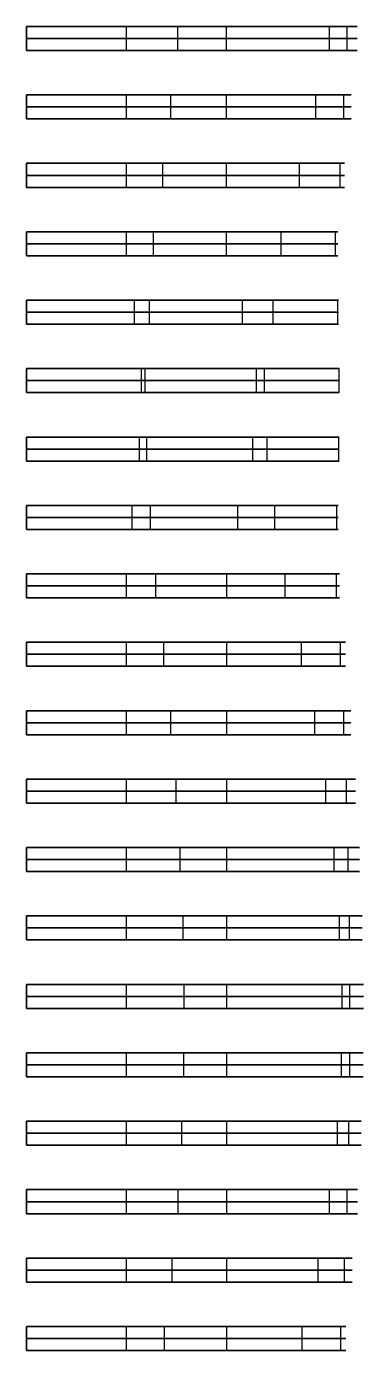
# Model space of a CAD drawing. Header units: centimetres. Extents: x 0 to 27, y 336 to 538.
# Drawn here: x 0 to 25.3, y 336.3 to 435.6 of the extents above; entities that cross this region are included whole.
import ezdxf

# ---------------------------------------------------------------- set-up
doc = ezdxf.new("R2010")
doc.units = ezdxf.units.CM
doc.layers.add('Warstwa 05', color=7, linetype='Continuous', true_color=0xd14b11)

msp = doc.modelspace()

# ---------------------------------------------------------------- linework, layer by layer
at = {"layer": 'Warstwa 05'}
for p, q in [((0, 435.563, 62.5), (20.847, 435.563, 62.5)), ((15, 435.563, 107.471), (15, 435.563, 44.971)), ((0, 433.763), (0, 433.763, 125)), ((0, 433.763, 62.5), (20.847, 433.763, 62.5)), ((15, 433.763, 107.471), (15, 433.763, 44.971)), ((0, 430.434, 62.5), (22.068, 430.434, 62.5)), ((15, 430.434, 104.946), (15, 430.434, 42.446)), ((0, 428.634), (0, 428.634, 125)), ((0, 428.634, 62.5), (22.068, 428.634, 62.5)), ((15, 428.634, 104.946), (15, 428.634, 42.446)), ((0, 425.306, 62.5), (22.785, 425.306, 62.5)), ((15, 425.306, 102.381), (15, 425.306, 39.881)), ((0, 423.506), (0, 423.506, 125)), ((0, 423.506, 62.5), (22.785, 423.506, 62.5)), ((15, 423.506, 102.381), (15, 423.506, 39.881)), ((0, 420.178, 62.5), (22.922, 420.178, 62.5)), ((15, 420.178, 99.793), (15, 420.178, 37.293)), ((0, 418.378), (0, 418.378, 125)), ((0, 418.378, 62.5), (22.922, 418.378, 62.5)), ((15, 418.378, 99.793), (15, 418.378, 37.293)), ((0, 415.05, 62.5), (23.25, 415.05, 62.5)), ((15, 415.05, 97.198), (15, 415.05, 34.698)), ((0, 413.25), (0, 413.25, 125)), ((0, 413.25, 62.5), (23.25, 413.25, 62.5)), ((15, 413.25, 97.198), (15, 413.25, 34.698)), ((0, 409.922, 62.5), (23.434, 409.922, 62.5)), ((15, 409.922, 94.612), (15, 409.922, 32.112)), ((0, 408.122), (0, 408.122, 125)), ((0, 408.122, 62.5), (23.434, 408.122, 62.5)), ((15, 408.122, 94.612), (15, 408.122, 32.112)), ((0, 404.793, 62.5), (23.398, 404.793, 62.5)), ((15, 404.793, 92.056), (15, 404.793, 29.556)), ((0, 402.993), (0, 402.993, 125)), ((0, 402.993, 62.5), (23.398, 402.993, 62.5)), ((15, 402.993, 92.056), (15, 402.993, 29.556)), ((0, 399.665, 62.5), (23.156, 399.665, 62.5)), ((15, 399.665, 89.55), (15, 399.665, 27.05)), ((0, 397.865), (0, 397.865, 125)), ((0, 397.865, 62.5), (23.156, 397.865, 62.5)), ((15, 397.865, 89.55), (15, 397.865, 27.05)), ((0, 394.537, 62.5), (22.928, 394.537, 62.5)), ((15, 394.537, 87.121), (15, 394.537, 24.621)), ((0, 392.737), (0, 392.737, 125)), ((0, 392.737, 62.5), (22.928, 392.737, 62.5)), ((15, 392.737, 87.121), (15, 392.737, 24.621)), ((0, 389.409, 62.5), (22.734, 389.409, 62.5)), ((15, 389.409, 84.803), (15, 389.409, 22.303)), ((0, 387.609), (0, 387.609, 125)), ((0, 387.609, 62.5), (22.734, 387.609, 62.5)), ((15, 387.609, 84.803), (15, 387.609, 22.303)), ((0, 384.281, 62.5), (22.105, 384.281, 62.5)), ((15, 384.281, 82.64), (15, 384.281, 20.14)), ((0, 382.481), (0, 382.481, 125)), ((0, 382.481, 62.5), (22.105, 382.481, 62.5)), ((15, 382.481, 82.64), (15, 382.481, 20.14)), ((0, 379.152, 62.5), (21.162, 379.152, 62.5)), ((15, 379.152, 80.699), (15, 379.152, 18.199)), ((0, 377.352), (0, 377.352, 125)), ((0, 377.352, 62.5), (21.162, 377.352, 62.5)), ((15, 377.352, 80.699), (15, 377.352, 18.199)), ((0, 374.024, 62.5), (20.417, 374.024, 62.5)), ((15, 374.024, 79.083), (15, 374.024, 16.583)), ((0, 372.224), (0, 372.224, 125)), ((0, 372.224, 62.5), (20.417, 372.224, 62.5)), ((15, 372.224, 79.083), (15, 372.224, 16.583)), ((0, 368.896, 62.5), (19.915, 368.896, 62.5)), ((15, 368.896, 77.926), (15, 368.896, 15.426)), ((0, 367.096), (0, 367.096, 125)), ((0, 367.096, 62.5), (19.915, 367.096, 62.5)), ((15, 367.096, 77.926), (15, 367.096, 15.426)), ((0, 363.768, 62.5), (19.683, 363.768, 62.5)), ((15, 363.768, 77.37), (15, 363.768, 14.87)), ((0, 361.968), (0, 361.968, 125)), ((0, 361.968, 62.5), (19.683, 361.968, 62.5)), ((15, 361.968, 77.37), (15, 361.968, 14.87)), ((0, 358.639, 62.5), (19.745, 358.639, 62.5)), ((15, 358.639, 77.519), (15, 358.639, 15.019)), ((0, 356.839), (0, 356.839, 125)), ((0, 356.839, 62.5), (19.745, 356.839, 62.5)), ((15, 356.839, 77.519), (15, 356.839, 15.019)), ((0, 353.511, 62.5), (20.12, 353.511, 62.5)), ((15, 353.511, 78.405), (15, 353.511, 15.905)), ((0, 351.711), (0, 351.711, 125)), ((0, 351.711, 62.5), (20.12, 351.711, 62.5)), ((15, 351.711, 78.405), (15, 351.711, 15.905)), ((0, 348.383, 62.5), (20.82, 348.383, 62.5)), ((15, 348.383, 79.97), (15, 348.383, 17.47)), ((0, 346.583), (0, 346.583, 125)), ((0, 346.583, 62.5), (20.82, 346.583, 62.5)), ((15, 346.583, 79.97), (15, 346.583, 17.47)), ((0, 343.255, 62.5), (21.855, 343.255, 62.5)), ((15, 343.255, 82.103), (15, 343.255, 19.603)), ((0, 341.455), (0, 341.455, 125)), ((0, 341.455, 62.5), (21.855, 341.455, 62.5)), ((15, 341.455, 82.103), (15, 341.455, 19.603)), ((0, 338.127, 62.5), (22.711, 338.127, 62.5)), ((15, 338.127, 84.673), (15, 338.127, 22.173)), ((0, 336.327), (0, 336.327, 125)), ((0, 336.327, 62.5), (22.711, 336.327, 62.5)), ((15, 336.327, 84.673), (15, 336.327, 22.173))]:
    msp.add_line(p, q, dxfattribs=at)
for points in [[(22.7, 435.563, 68.056), (11.35, 435.563, 34.028), (0, 435.563)], [(0, 435.563), (0, 434.663), (0, 433.763)], [(0, 435.563), (0, 435.563, 62.5), (0, 435.563, 125)], [(0, 435.563, 125), (0, 434.663, 125), (0, 433.763, 125)], [(0, 435.563, 125), (7.5, 435.563, 116.235), (15, 435.563, 107.471)], [(0, 433.763, 62.5), (0, 434.663, 62.5), (0, 435.563, 62.5)], [(22.7, 434.663, 68.056), (11.35, 434.663, 34.028), (0, 434.663)], [(0, 434.663), (0, 434.663, 62.5), (0, 434.663, 125)], [(0, 434.663, 125), (7.5, 434.663, 116.235), (15, 434.663, 107.471)], [(7.5, 433.763, 116.235), (7.5, 434.663, 116.235), (7.5, 435.563, 116.235)], [(11.35, 433.763, 34.028), (11.35, 434.663, 34.028), (11.35, 435.563, 34.028)], [(15, 433.763, 107.471), (15, 434.663, 107.471), (15, 435.563, 107.471)], [(22.7, 435.563, 68.056), (22.7, 434.663, 68.056), (22.7, 433.763, 68.056)], [(24.039, 433.763, 88.777), (24.039, 434.663, 88.777), (24.039, 435.563, 88.777)], [(22.7, 433.763, 68.056), (11.35, 433.763, 34.028), (0, 433.763)], [(0, 433.763, 125), (7.5, 433.763, 116.235), (15, 433.763, 107.471)], [(21.656, 430.434, 61.28), (10.828, 430.434, 30.64), (0, 430.434)], [(0, 430.434), (0, 429.534), (0, 428.634)], [(0, 430.434), (0, 430.434, 62.5), (0, 430.434, 125)], [(0, 430.434, 125), (0, 429.534, 125), (0, 428.634, 125)], [(0, 430.434, 125), (7.5, 430.434, 114.973), (15, 430.434, 104.946)], [(0, 428.634, 62.5), (0, 429.534, 62.5), (0, 430.434, 62.5)], [(7.5, 428.634, 114.973), (7.5, 429.534, 114.973), (7.5, 430.434, 114.973)], [(10.828, 428.634, 30.64), (10.828, 429.534, 30.64), (10.828, 430.434, 30.64)], [(15, 428.634, 104.946), (15, 429.534, 104.946), (15, 430.434, 104.946)], [(21.656, 430.434, 61.28), (21.656, 429.534, 61.28), (21.656, 428.634, 61.28)], [(23.798, 428.634, 83.947), (23.798, 429.534, 83.947), (23.798, 430.434, 83.947)], [(21.656, 429.534, 61.28), (10.828, 429.534, 30.64), (0, 429.534)], [(0, 429.534), (0, 429.534, 62.5), (0, 429.534, 125)], [(0, 429.534, 125), (7.5, 429.534, 114.973), (15, 429.534, 104.946)], [(21.656, 428.634, 61.28), (10.828, 428.634, 30.64), (0, 428.634)], [(0, 428.634, 125), (7.5, 428.634, 114.973), (15, 428.634, 104.946)], [(20.445, 425.306, 54.359), (10.223, 425.306, 27.18), (0, 425.306)], [(0, 425.306), (0, 424.406), (0, 423.506)], [(0, 425.306), (0, 425.306, 62.5), (0, 425.306, 125)], [(0, 425.306, 125), (0, 424.406, 125), (0, 423.506, 125)], [(0, 425.306, 125), (7.5, 425.306, 113.691), (15, 425.306, 102.381)], [(0, 423.506, 62.5), (0, 424.406, 62.5), (0, 425.306, 62.5)], [(7.5, 423.506, 113.691), (7.5, 424.406, 113.691), (7.5, 425.306, 113.691)], [(10.223, 423.506, 27.18), (10.223, 424.406, 27.18), (10.223, 425.306, 27.18)], [(15, 423.506, 102.381), (15, 424.406, 102.381), (15, 425.306, 102.381)], [(20.445, 425.306, 54.359), (20.445, 424.406, 54.359), (20.445, 423.506, 54.359)], [(23.505, 423.506, 79.026), (23.505, 424.406, 79.026), (23.505, 425.306, 79.026)], [(20.445, 424.406, 54.359), (10.223, 424.406, 27.18), (0, 424.406)], [(0, 424.406), (0, 424.406, 62.5), (0, 424.406, 125)], [(0, 424.406, 125), (7.5, 424.406, 113.691), (15, 424.406, 102.381)], [(20.445, 423.506, 54.359), (10.223, 423.506, 27.18), (0, 423.506)], [(0, 423.506, 125), (7.5, 423.506, 113.691), (15, 423.506, 102.381)], [(19.054, 420.178, 47.373), (9.527, 420.178, 23.686), (0, 420.178)], [(0, 420.178), (0, 419.278), (0, 418.378)], [(0, 420.178), (0, 420.178, 62.5), (0, 420.178, 125)], [(0, 420.178, 125), (0, 419.278, 125), (0, 418.378, 125)], [(0, 420.178, 125), (7.5, 420.178, 112.397), (15, 420.178, 99.793)], [(0, 418.378, 62.5), (0, 419.278, 62.5), (0, 420.178, 62.5)], [(7.5, 418.378, 112.397), (7.5, 419.278, 112.397), (7.5, 420.178, 112.397)], [(9.527, 418.378, 23.686), (9.527, 419.278, 23.686), (9.527, 420.178, 23.686)], [(15, 418.378, 99.793), (15, 419.278, 99.793), (15, 420.178, 99.793)], [(19.054, 420.178, 47.373), (19.054, 419.278, 47.373), (19.054, 418.378, 47.373)], [(23.159, 418.378, 74.057), (23.159, 419.278, 74.057), (23.159, 420.178, 74.057)], [(19.054, 419.278, 47.373), (9.527, 419.278, 23.686), (0, 419.278)], [(0, 419.278), (0, 419.278, 62.5), (0, 419.278, 125)], [(0, 419.278, 125), (7.5, 419.278, 112.397), (15, 419.278, 99.793)], [(19.054, 418.378, 47.373), (9.527, 418.378, 23.686), (0, 418.378)], [(0, 418.378, 125), (7.5, 418.378, 112.397), (15, 418.378, 99.793)], [(18.458, 415.05, 42.696), (9.229, 415.05, 21.348), (0, 415.05)], [(0, 415.05), (0, 414.15), (0, 413.25)], [(0, 415.05), (0, 415.05, 62.5), (0, 415.05, 125)], [(0, 415.05, 125), (0, 414.15, 125), (0, 413.25, 125)], [(0, 415.05, 125), (8.094, 415.05, 109.997), (16.189, 415.05, 94.995)], [(0, 413.25, 62.5), (0, 414.15, 62.5), (0, 415.05, 62.5)], [(8.094, 413.25, 109.997), (8.094, 414.15, 109.997), (8.094, 415.05, 109.997)], [(9.229, 413.25, 21.348), (9.229, 414.15, 21.348), (9.229, 415.05, 21.348)], [(16.189, 413.25, 94.995), (16.189, 414.15, 94.995), (16.189, 415.05, 94.995)], [(18.458, 415.05, 42.696), (18.458, 414.15, 42.696), (18.458, 413.25, 42.696)], [(23.327, 413.25, 69.106), (23.327, 414.15, 69.106), (23.327, 415.05, 69.106)], [(18.458, 414.15, 42.696), (9.229, 414.15, 21.348), (0, 414.15)], [(0, 414.15), (0, 414.15, 62.5), (0, 414.15, 125)], [(0, 414.15, 125), (8.094, 414.15, 109.997), (16.189, 414.15, 94.995)], [(18.458, 413.25, 42.696), (9.229, 413.25, 21.348), (0, 413.25)], [(0, 413.25, 125), (8.094, 413.25, 109.997), (16.189, 413.25, 94.995)], [(17.804, 409.922, 38.115), (8.902, 409.922, 19.058), (0, 409.922)], [(0, 409.922), (0, 409.022), (0, 408.122)], [(0, 409.922), (0, 409.922, 62.5), (0, 409.922, 125)], [(0, 409.922, 125), (0, 409.022, 125), (0, 408.122, 125)], [(0, 409.922, 125), (8.622, 409.922, 107.533), (17.244, 409.922, 90.066)], [(0, 408.122, 62.5), (0, 409.022, 62.5), (0, 409.922, 62.5)], [(8.622, 408.122, 107.533), (8.622, 409.022, 107.533), (8.622, 409.922, 107.533)], [(8.902, 408.122, 19.058), (8.902, 409.022, 19.058), (8.902, 409.922, 19.058)], [(17.244, 408.122, 90.066), (17.244, 409.022, 90.066), (17.244, 409.922, 90.066)], [(17.804, 409.922, 38.115), (17.804, 409.022, 38.115), (17.804, 408.122, 38.115)], [(23.439, 408.122, 64.154), (23.439, 409.022, 64.154), (23.439, 409.922, 64.154)], [(17.804, 409.022, 38.115), (8.902, 409.022, 19.058), (0, 409.022)], [(0, 409.022), (0, 409.022, 62.5), (0, 409.022, 125)], [(0, 409.022, 125), (8.622, 409.022, 107.533), (17.244, 409.022, 90.066)], [(17.804, 408.122, 38.115), (8.902, 408.122, 19.058), (0, 408.122)], [(0, 408.122, 125), (8.622, 408.122, 107.533), (17.244, 408.122, 90.066)], [(16.935, 404.793, 33.369), (8.468, 404.793, 16.684), (0, 404.793)], [(0, 404.793), (0, 403.893), (0, 402.993)], [(0, 404.793), (0, 404.793, 62.5), (0, 404.793, 125)], [(0, 404.793, 125), (0, 403.893, 125), (0, 402.993, 125)], [(0, 404.793, 125), (9.019, 404.793, 105.193), (18.037, 404.793, 85.386)], [(0, 402.993, 62.5), (0, 403.893, 62.5), (0, 404.793, 62.5)], [(16.935, 403.893, 33.369), (8.468, 403.893, 16.684), (0, 403.893)], [(0, 403.893), (0, 403.893, 62.5), (0, 403.893, 125)], [(0, 403.893, 125), (9.019, 403.893, 105.193), (18.037, 403.893, 85.386)], [(8.468, 402.993, 16.684), (8.468, 403.893, 16.684), (8.468, 404.793, 16.684)], [(9.019, 402.993, 105.193), (9.019, 403.893, 105.193), (9.019, 404.793, 105.193)], [(16.935, 404.793, 33.369), (16.935, 403.893, 33.369), (16.935, 402.993, 33.369)], [(18.037, 402.993, 85.386), (18.037, 403.893, 85.386), (18.037, 404.793, 85.386)], [(23.418, 402.993, 59.252), (23.418, 403.893, 59.252), (23.418, 404.793, 59.252)], [(16.935, 402.993, 33.369), (8.468, 402.993, 16.684), (0, 402.993)], [(0, 402.993, 125), (9.019, 402.993, 105.193), (18.037, 402.993, 85.386)], [(15.826, 399.665, 28.54), (7.913, 399.665, 14.27), (0, 399.665)], [(0, 399.665), (0, 398.765), (0, 397.865)], [(0, 399.665), (0, 399.665, 62.5), (0, 399.665, 125)], [(0, 399.665, 125), (0, 398.765, 125), (0, 397.865, 125)], [(0, 399.665, 125), (9.305, 399.665, 103.009), (18.61, 399.665, 81.018)], [(0, 397.865, 62.5), (0, 398.765, 62.5), (0, 399.665, 62.5)], [(7.913, 397.865, 14.27), (7.913, 398.765, 14.27), (7.913, 399.665, 14.27)], [(9.305, 397.865, 103.009), (9.305, 398.765, 103.009), (9.305, 399.665, 103.009)], [(15.826, 399.665, 28.54), (15.826, 398.765, 28.54), (15.826, 397.865, 28.54)], [(18.61, 397.865, 81.018), (18.61, 398.765, 81.018), (18.61, 399.665, 81.018)], [(23.269, 397.865, 54.458), (23.269, 398.765, 54.458), (23.269, 399.665, 54.458)], [(15.826, 398.765, 28.54), (7.913, 398.765, 14.27), (0, 398.765)], [(0, 398.765), (0, 398.765, 62.5), (0, 398.765, 125)], [(0, 398.765, 125), (9.305, 398.765, 103.009), (18.61, 398.765, 81.018)], [(15.826, 397.865, 28.54), (7.913, 397.865, 14.27), (0, 397.865)], [(0, 397.865, 125), (9.305, 397.865, 103.009), (18.61, 397.865, 81.018)], [(15, 394.537, 24.621), (7.5, 394.537, 12.311), (0, 394.537)], [(0, 394.537), (0, 393.637), (0, 392.737)], [(0, 394.537), (0, 394.537, 62.5), (0, 394.537, 125)], [(0, 394.537, 125), (0, 393.637, 125), (0, 392.737, 125)], [(0, 394.537, 125), (9.692, 394.537, 100.524), (19.385, 394.537, 76.048)], [(0, 392.737, 62.5), (0, 393.637, 62.5), (0, 394.537, 62.5)], [(7.5, 392.737, 12.311), (7.5, 393.637, 12.311), (7.5, 394.537, 12.311)], [(9.692, 392.737, 100.524), (9.692, 393.637, 100.524), (9.692, 394.537, 100.524)], [(15, 394.537, 24.621), (15, 393.637, 24.621), (15, 392.737, 24.621)], [(19.385, 392.737, 76.048), (19.385, 393.637, 76.048), (19.385, 394.537, 76.048)], [(23.242, 392.737, 49.819), (23.242, 393.637, 49.819), (23.242, 394.537, 49.819)], [(15, 393.637, 24.621), (7.5, 393.637, 12.311), (0, 393.637)], [(0, 393.637), (0, 393.637, 62.5), (0, 393.637, 125)], [(0, 393.637, 125), (9.692, 393.637, 100.524), (19.385, 393.637, 76.048)], [(15, 392.737, 24.621), (7.5, 392.737, 12.311), (0, 392.737)], [(0, 392.737, 125), (9.692, 392.737, 100.524), (19.385, 392.737, 76.048)], [(15, 389.409, 22.303), (7.5, 389.409, 11.151), (0, 389.409)], [(0, 389.409), (0, 388.509), (0, 387.609)], [(0, 389.409), (0, 389.409, 62.5), (0, 389.409, 125)], [(0, 389.409, 125), (0, 388.509, 125), (0, 387.609, 125)], [(0, 389.409, 125), (10.302, 389.409, 97.394), (20.603, 389.409, 69.787)], [(0, 387.609, 62.5), (0, 388.509, 62.5), (0, 389.409, 62.5)], [(7.5, 387.609, 11.151), (7.5, 388.509, 11.151), (7.5, 389.409, 11.151)], [(10.302, 387.609, 97.394), (10.302, 388.509, 97.394), (10.302, 389.409, 97.394)], [(15, 389.409, 22.303), (15, 388.509, 22.303), (15, 387.609, 22.303)], [(20.603, 387.609, 69.787), (20.603, 388.509, 69.787), (20.603, 389.409, 69.787)], [(23.544, 387.609, 45.368), (23.544, 388.509, 45.368), (23.544, 389.409, 45.368)], [(15, 388.509, 22.303), (7.5, 388.509, 11.151), (0, 388.509)], [(0, 388.509), (0, 388.509, 62.5), (0, 388.509, 125)], [(0, 388.509, 125), (10.302, 388.509, 97.394), (20.603, 388.509, 69.787)], [(15, 387.609, 22.303), (7.5, 387.609, 11.151), (0, 387.609)], [(0, 387.609, 125), (10.302, 387.609, 97.394), (20.603, 387.609, 69.787)], [(15, 384.281, 20.14), (7.5, 384.281, 10.07), (0, 384.281)], [(0, 384.281), (0, 383.381), (0, 382.481)], [(0, 384.281), (0, 384.281, 62.5), (0, 384.281, 125)], [(0, 384.281, 125), (0, 383.381, 125), (0, 382.481, 125)], [(0, 384.281, 125), (10.809, 384.281, 94.476), (21.618, 384.281, 63.952)], [(0, 382.481, 62.5), (0, 383.381, 62.5), (0, 384.281, 62.5)], [(7.5, 382.481, 10.07), (7.5, 383.381, 10.07), (7.5, 384.281, 10.07)], [(10.809, 382.481, 94.476), (10.809, 383.381, 94.476), (10.809, 384.281, 94.476)], [(15, 384.281, 20.14), (15, 383.381, 20.14), (15, 382.481, 20.14)], [(21.618, 382.481, 63.952), (21.618, 383.381, 63.952), (21.618, 384.281, 63.952)], [(23.789, 382.481, 41.218), (23.789, 383.381, 41.218), (23.789, 384.281, 41.218)], [(15, 383.381, 20.14), (7.5, 383.381, 10.07), (0, 383.381)], [(0, 383.381), (0, 383.381, 62.5), (0, 383.381, 125)], [(0, 383.381, 125), (10.809, 383.381, 94.476), (21.618, 383.381, 63.952)], [(15, 382.481, 20.14), (7.5, 382.481, 10.07), (0, 382.481)], [(0, 382.481, 125), (10.809, 382.481, 94.476), (21.618, 382.481, 63.952)], [(15, 379.152, 18.199), (7.5, 379.152, 9.1), (0, 379.152)], [(0, 379.152), (0, 378.252), (0, 377.352)], [(0, 379.152), (0, 379.152, 62.5), (0, 379.152, 125)], [(0, 379.152, 125), (0, 378.252, 125), (0, 377.352, 125)], [(0, 379.152, 125), (11.218, 379.152, 91.869), (22.436, 379.152, 58.737)], [(0, 377.352, 62.5), (0, 378.252, 62.5), (0, 379.152, 62.5)], [(7.5, 377.352, 9.1), (7.5, 378.252, 9.1), (7.5, 379.152, 9.1)], [(11.218, 377.352, 91.869), (11.218, 378.252, 91.869), (11.218, 379.152, 91.869)], [(15, 379.152, 18.199), (15, 378.252, 18.199), (15, 377.352, 18.199)], [(22.436, 377.352, 58.737), (22.436, 378.252, 58.737), (22.436, 379.152, 58.737)], [(23.979, 377.352, 37.503), (23.979, 378.252, 37.503), (23.979, 379.152, 37.503)], [(15, 378.252, 18.199), (7.5, 378.252, 9.1), (0, 378.252)], [(0, 378.252), (0, 378.252, 62.5), (0, 378.252, 125)], [(0, 378.252, 125), (11.218, 378.252, 91.869), (22.436, 378.252, 58.737)], [(15, 377.352, 18.199), (7.5, 377.352, 9.1), (0, 377.352)], [(0, 377.352, 125), (11.218, 377.352, 91.869), (22.436, 377.352, 58.737)], [(15, 374.024, 16.583), (7.5, 374.024, 8.291), (0, 374.024)], [(0, 374.024), (0, 373.124), (0, 372.224)], [(0, 374.024), (0, 374.024, 62.5), (0, 374.024, 125)], [(0, 374.024, 125), (0, 373.124, 125), (0, 372.224, 125)], [(0, 374.024, 125), (11.528, 374.024, 89.71), (23.057, 374.024, 54.42)], [(0, 372.224, 62.5), (0, 373.124, 62.5), (0, 374.024, 62.5)], [(7.5, 372.224, 8.291), (7.5, 373.124, 8.291), (7.5, 374.024, 8.291)], [(11.528, 372.224, 89.71), (11.528, 373.124, 89.71), (11.528, 374.024, 89.71)], [(15, 374.024, 16.583), (15, 373.124, 16.583), (15, 372.224, 16.583)], [(23.057, 372.224, 54.42), (23.057, 373.124, 54.42), (23.057, 374.024, 54.42)], [(24.117, 372.224, 34.418), (24.117, 373.124, 34.418), (24.117, 374.024, 34.418)], [(15, 373.124, 16.583), (7.5, 373.124, 8.291), (0, 373.124)], [(0, 373.124), (0, 373.124, 62.5), (0, 373.124, 125)], [(0, 373.124, 125), (11.528, 373.124, 89.71), (23.057, 373.124, 54.42)], [(15, 372.224, 16.583), (7.5, 372.224, 8.291), (0, 372.224)], [(0, 372.224, 125), (11.528, 372.224, 89.71), (23.057, 372.224, 54.42)], [(15, 368.896, 15.426), (7.5, 368.896, 7.713), (0, 368.896)], [(0, 368.896), (0, 367.996), (0, 367.096)], [(0, 368.896), (0, 368.896, 62.5), (0, 368.896, 125)], [(0, 368.896, 125), (0, 367.996, 125), (0, 367.096, 125)], [(0, 368.896, 125), (11.734, 368.896, 88.176), (23.467, 368.896, 51.353)], [(0, 367.096, 62.5), (0, 367.996, 62.5), (0, 368.896, 62.5)], [(7.5, 367.096, 7.713), (7.5, 367.996, 7.713), (7.5, 368.896, 7.713)], [(11.734, 367.096, 88.176), (11.734, 367.996, 88.176), (11.734, 368.896, 88.176)], [(15, 368.896, 15.426), (15, 367.996, 15.426), (15, 367.096, 15.426)], [(23.467, 367.096, 51.353), (23.467, 367.996, 51.353), (23.467, 368.896, 51.353)], [(24.205, 367.096, 32.218), (24.205, 367.996, 32.218), (24.205, 368.896, 32.218)], [(15, 367.996, 15.426), (7.5, 367.996, 7.713), (0, 367.996)], [(0, 367.996), (0, 367.996, 62.5), (0, 367.996, 125)], [(0, 367.996, 125), (11.734, 367.996, 88.176), (23.467, 367.996, 51.353)], [(15, 367.096, 15.426), (7.5, 367.096, 7.713), (0, 367.096)], [(0, 367.096, 125), (11.734, 367.096, 88.176), (23.467, 367.096, 51.353)], [(15, 363.768, 14.87), (7.5, 363.768, 7.435), (0, 363.768)], [(0, 363.768), (0, 362.868), (0, 361.968)], [(0, 363.768), (0, 363.768, 62.5), (0, 363.768, 125)], [(0, 363.768, 125), (0, 362.868, 125), (0, 361.968, 125)], [(0, 363.768, 125), (11.828, 363.768, 87.442), (23.656, 363.768, 49.885)], [(0, 361.968, 62.5), (0, 362.868, 62.5), (0, 363.768, 62.5)], [(7.5, 361.968, 7.435), (7.5, 362.868, 7.435), (7.5, 363.768, 7.435)], [(11.828, 361.968, 87.442), (11.828, 362.868, 87.442), (11.828, 363.768, 87.442)], [(15, 363.768, 14.87), (15, 362.868, 14.87), (15, 361.968, 14.87)], [(23.656, 361.968, 49.885), (23.656, 362.868, 49.885), (23.656, 363.768, 49.885)], [(24.243, 361.968, 31.162), (24.243, 362.868, 31.162), (24.243, 363.768, 31.162)], [(15, 362.868, 14.87), (7.5, 362.868, 7.435), (0, 362.868)], [(0, 362.868), (0, 362.868, 62.5), (0, 362.868, 125)], [(0, 362.868, 125), (11.828, 362.868, 87.442), (23.656, 362.868, 49.885)], [(15, 361.968, 14.87), (7.5, 361.968, 7.435), (0, 361.968)], [(0, 361.968, 125), (11.828, 361.968, 87.442), (23.656, 361.968, 49.885)], [(15, 358.639, 15.019), (7.5, 358.639, 7.51), (0, 358.639)], [(0, 358.639), (0, 357.739), (0, 356.839)], [(0, 358.639), (0, 358.639, 62.5), (0, 358.639, 125)], [(0, 358.639, 125), (0, 357.739, 125), (0, 356.839, 125)], [(0, 358.639, 125), (11.803, 358.639, 87.64), (23.606, 358.639, 50.279)], [(0, 356.839, 62.5), (0, 357.739, 62.5), (0, 358.639, 62.5)], [(7.5, 356.839, 7.51), (7.5, 357.739, 7.51), (7.5, 358.639, 7.51)], [(11.803, 356.839, 87.64), (11.803, 357.739, 87.64), (11.803, 358.639, 87.64)], [(15, 358.639, 15.019), (15, 357.739, 15.019), (15, 356.839, 15.019)], [(23.606, 356.839, 50.279), (23.606, 357.739, 50.279), (23.606, 358.639, 50.279)], [(24.233, 356.839, 31.446), (24.233, 357.739, 31.446), (24.233, 358.639, 31.446)], [(15, 357.739, 15.019), (7.5, 357.739, 7.51), (0, 357.739)], [(0, 357.739), (0, 357.739, 62.5), (0, 357.739, 125)], [(0, 357.739, 125), (11.803, 357.739, 87.64), (23.606, 357.739, 50.279)], [(15, 356.839, 15.019), (7.5, 356.839, 7.51), (0, 356.839)], [(0, 356.839, 125), (11.803, 356.839, 87.64), (23.606, 356.839, 50.279)], [(15, 353.511, 15.905), (7.5, 353.511, 7.952), (0, 353.511)], [(0, 353.511), (0, 352.611), (0, 351.711)], [(0, 353.511), (0, 353.511, 62.5), (0, 353.511, 125)], [(0, 353.511, 125), (0, 352.611, 125), (0, 351.711, 125)], [(0, 353.511, 125), (11.65, 353.511, 88.81), (23.301, 353.511, 52.62)], [(0, 351.711, 62.5), (0, 352.611, 62.5), (0, 353.511, 62.5)], [(7.5, 351.711, 7.952), (7.5, 352.611, 7.952), (7.5, 353.511, 7.952)], [(11.65, 351.711, 88.81), (11.65, 352.611, 88.81), (11.65, 353.511, 88.81)], [(15, 353.511, 15.905), (15, 352.611, 15.905), (15, 351.711, 15.905)], [(23.301, 351.711, 52.62), (23.301, 352.611, 52.62), (23.301, 353.511, 52.62)], [(24.17, 351.711, 33.127), (24.17, 352.611, 33.127), (24.17, 353.511, 33.127)], [(15, 352.611, 15.905), (7.5, 352.611, 7.952), (0, 352.611)], [(0, 352.611), (0, 352.611, 62.5), (0, 352.611, 125)], [(0, 352.611, 125), (11.65, 352.611, 88.81), (23.301, 352.611, 52.62)], [(15, 351.711, 15.905), (7.5, 351.711, 7.952), (0, 351.711)], [(0, 351.711, 125), (11.65, 351.711, 88.81), (23.301, 351.711, 52.62)], [(15, 348.383, 17.47), (7.5, 348.383, 8.735), (0, 348.383)], [(0, 348.383), (0, 347.483), (0, 346.583)], [(0, 348.383), (0, 348.383, 62.5), (0, 348.383, 125)], [(0, 348.383, 125), (0, 347.483, 125), (0, 346.583, 125)], [(0, 348.383, 125), (11.361, 348.383, 90.893), (22.723, 348.383, 56.787)], [(0, 346.583, 62.5), (0, 347.483, 62.5), (0, 348.383, 62.5)], [(7.5, 346.583, 8.735), (7.5, 347.483, 8.735), (7.5, 348.383, 8.735)], [(11.361, 346.583, 90.893), (11.361, 347.483, 90.893), (11.361, 348.383, 90.893)], [(15, 348.383, 17.47), (15, 347.483, 17.47), (15, 346.583, 17.47)], [(22.723, 346.583, 56.787), (22.723, 347.483, 56.787), (22.723, 348.383, 56.787)], [(24.044, 346.583, 36.111), (24.044, 347.483, 36.111), (24.044, 348.383, 36.111)], [(15, 347.483, 17.47), (7.5, 347.483, 8.735), (0, 347.483)], [(0, 347.483), (0, 347.483, 62.5), (0, 347.483, 125)], [(0, 347.483, 125), (11.361, 347.483, 90.893), (22.723, 347.483, 56.787)], [(15, 346.583, 17.47), (7.5, 346.583, 8.735), (0, 346.583)], [(0, 346.583, 125), (11.361, 346.583, 90.893), (22.723, 346.583, 56.787)], [(15, 343.255, 19.603), (7.5, 343.255, 9.802), (0, 343.255)], [(0, 343.255), (0, 342.355), (0, 341.455)], [(0, 343.255), (0, 343.255, 62.5), (0, 343.255, 125)], [(0, 343.255, 125), (0, 342.355, 125), (0, 341.455, 125)], [(0, 343.255, 125), (10.926, 343.255, 93.753), (21.853, 343.255, 62.506)], [(0, 341.455, 62.5), (0, 342.355, 62.5), (0, 343.255, 62.5)], [(7.5, 341.455, 9.802), (7.5, 342.355, 9.802), (7.5, 343.255, 9.802)], [(10.926, 341.455, 93.753), (10.926, 342.355, 93.753), (10.926, 343.255, 93.753)], [(15, 343.255, 19.603), (15, 342.355, 19.603), (15, 341.455, 19.603)], [(21.853, 341.455, 62.506), (21.853, 342.355, 62.506), (21.853, 343.255, 62.506)], [(23.844, 341.455, 40.189), (23.844, 342.355, 40.189), (23.844, 343.255, 40.189)], [(15, 342.355, 19.603), (7.5, 342.355, 9.802), (0, 342.355)], [(0, 342.355), (0, 342.355, 62.5), (0, 342.355, 125)], [(0, 342.355, 125), (10.926, 342.355, 93.753), (21.853, 342.355, 62.506)], [(15, 341.455, 19.603), (7.5, 341.455, 9.802), (0, 341.455)], [(0, 341.455, 125), (10.926, 341.455, 93.753), (21.853, 341.455, 62.506)], [(15, 338.127, 22.173), (7.5, 338.127, 11.087), (0, 338.127)], [(0, 338.127), (0, 337.227), (0, 336.327)], [(0, 338.127), (0, 338.127, 62.5), (0, 338.127, 125)], [(0, 338.127, 125), (0, 337.227, 125), (0, 336.327, 125)], [(0, 338.127, 125), (10.334, 338.127, 97.218), (20.667, 338.127, 69.437)], [(0, 336.327, 62.5), (0, 337.227, 62.5), (0, 338.127, 62.5)], [(7.5, 336.327, 11.087), (7.5, 337.227, 11.087), (7.5, 338.127, 11.087)], [(10.334, 336.327, 97.218), (10.334, 337.227, 97.218), (10.334, 338.127, 97.218)], [(15, 338.127, 22.173), (15, 337.227, 22.173), (15, 336.327, 22.173)], [(20.667, 336.327, 69.437), (20.667, 337.227, 69.437), (20.667, 338.127, 69.437)], [(23.56, 336.327, 45.118), (23.56, 337.227, 45.118), (23.56, 338.127, 45.118)], [(15, 337.227, 22.173), (7.5, 337.227, 11.087), (0, 337.227)], [(0, 337.227), (0, 337.227, 62.5), (0, 337.227, 125)], [(0, 337.227, 125), (10.334, 337.227, 97.218), (20.667, 337.227, 69.437)], [(15, 336.327, 22.173), (7.5, 336.327, 11.087), (0, 336.327)], [(0, 336.327, 125), (10.334, 336.327, 97.218), (20.667, 336.327, 69.437)]]:
    msp.add_open_spline(points, degree=2, dxfattribs=at)
for points, weights in [([(15, 435.563, 107.471), (30, 435.563, 89.942), (22.7, 435.563, 68.056)], [1, 0.870354334576, 1]), ([(15, 434.663, 107.471), (30, 434.663, 89.942), (22.7, 434.663, 68.056)], [1, 0.870354334576, 1]), ([(15, 433.763, 107.471), (30, 433.763, 89.942), (22.7, 433.763, 68.056)], [1, 0.870354334576, 1]), ([(15, 430.434, 104.946), (30, 430.434, 84.892), (21.656, 430.434, 61.28)], [1, 0.881885610818, 1]), ([(15, 429.534, 104.946), (30, 429.534, 84.892), (21.656, 429.534, 61.28)], [1, 0.881885610818, 1]), ([(15, 428.634, 104.946), (30, 428.634, 84.892), (21.656, 428.634, 61.28)], [1, 0.881885610818, 1]), ([(15, 425.306, 102.381), (30, 425.306, 79.763), (20.445, 425.306, 54.359)], [1, 0.890359333039, 1]), ([(15, 424.406, 102.381), (30, 424.406, 79.763), (20.445, 424.406, 54.359)], [1, 0.890359333039, 1]), ([(15, 423.506, 102.381), (30, 423.506, 79.763), (20.445, 423.506, 54.359)], [1, 0.890359333039, 1]), ([(15, 420.178, 99.793), (30, 420.178, 74.586), (19.054, 420.178, 47.373)], [1, 0.896228225628, 1]), ([(15, 419.278, 99.793), (30, 419.278, 74.586), (19.054, 419.278, 47.373)], [1, 0.896228225628, 1]), ([(15, 418.378, 99.793), (30, 418.378, 74.586), (19.054, 418.378, 47.373)], [1, 0.896228225628, 1]), ([(16.189, 415.05, 94.995), (30, 415.05, 69.395), (18.458, 415.05, 42.696)], [1, 0.899835825591, 1]), ([(16.189, 414.15, 94.995), (30, 414.15, 69.395), (18.458, 414.15, 42.696)], [1, 0.899835825591, 1]), ([(16.189, 413.25, 94.995), (30, 413.25, 69.395), (18.458, 413.25, 42.696)], [1, 0.899835825591, 1]), ([(17.244, 409.922, 90.066), (30, 409.922, 64.225), (17.804, 409.922, 38.115)], [1, 0.901418477265, 1]), ([(17.244, 409.022, 90.066), (30, 409.022, 64.225), (17.804, 409.022, 38.115)], [1, 0.901418477265, 1]), ([(17.244, 408.122, 90.066), (30, 408.122, 64.225), (17.804, 408.122, 38.115)], [1, 0.901418477265, 1]), ([(18.037, 404.793, 85.386), (30, 404.793, 59.112), (16.935, 404.793, 33.369)], [1, 0.901118948862, 1]), ([(18.037, 403.893, 85.386), (30, 403.893, 59.112), (16.935, 403.893, 33.369)], [1, 0.901118948862, 1]), ([(18.037, 402.993, 85.386), (30, 402.993, 59.112), (16.935, 402.993, 33.369)], [1, 0.901118948862, 1]), ([(18.61, 399.665, 81.018), (30, 399.665, 54.101), (15.826, 399.665, 28.54)], [1, 0.89900721776, 1]), ([(18.61, 398.765, 81.018), (30, 398.765, 54.101), (15.826, 398.765, 28.54)], [1, 0.89900721776, 1]), ([(18.61, 397.865, 81.018), (30, 397.865, 54.101), (15.826, 397.865, 28.54)], [1, 0.89900721776, 1]), ([(19.385, 394.537, 76.048), (30, 394.537, 49.243), (15, 394.537, 24.621)], [1, 0.895111385405, 1]), ([(19.385, 393.637, 76.048), (30, 393.637, 49.243), (15, 393.637, 24.621)], [1, 0.895111385405, 1]), ([(19.385, 392.737, 76.048), (30, 392.737, 49.243), (15, 392.737, 24.621)], [1, 0.895111385405, 1]), ([(20.603, 389.409, 69.787), (30, 389.409, 44.606), (15, 389.409, 22.303)], [1, 0.88946906753, 1]), ([(20.603, 388.509, 69.787), (30, 388.509, 44.606), (15, 388.509, 22.303)], [1, 0.88946906753, 1]), ([(20.603, 387.609, 69.787), (30, 387.609, 44.606), (15, 387.609, 22.303)], [1, 0.88946906753, 1]), ([(21.618, 384.281, 63.952), (30, 384.281, 40.28), (15, 384.281, 20.14)], [1, 0.882219043633, 1]), ([(21.618, 383.381, 63.952), (30, 383.381, 40.28), (15, 383.381, 20.14)], [1, 0.882219043633, 1]), ([(21.618, 382.481, 63.952), (30, 382.481, 40.28), (15, 382.481, 20.14)], [1, 0.882219043633, 1]), ([(22.436, 379.152, 58.737), (30, 379.152, 36.399), (15, 379.152, 18.199)], [1, 0.87376634909, 1]), ([(22.436, 378.252, 58.737), (30, 378.252, 36.399), (15, 378.252, 18.199)], [1, 0.87376634909, 1]), ([(22.436, 377.352, 58.737), (30, 377.352, 36.399), (15, 377.352, 18.199)], [1, 0.87376634909, 1]), ([(23.057, 374.024, 54.42), (30, 374.024, 33.165), (15, 374.024, 16.583)], [1, 0.865055053398, 1]), ([(23.057, 373.124, 54.42), (30, 373.124, 33.165), (15, 373.124, 16.583)], [1, 0.865055053398, 1]), ([(23.057, 372.224, 54.42), (30, 372.224, 33.165), (15, 372.224, 16.583)], [1, 0.865055053398, 1]), ([(23.467, 368.896, 51.353), (30, 368.896, 30.852), (15, 368.896, 15.426)], [1, 0.857740442837, 1]), ([(23.467, 367.996, 51.353), (30, 367.996, 30.852), (15, 367.996, 15.426)], [1, 0.857740442837, 1]), ([(23.467, 367.096, 51.353), (30, 367.096, 30.852), (15, 367.096, 15.426)], [1, 0.857740442837, 1]), ([(23.656, 363.768, 49.885), (30, 363.768, 29.739), (15, 363.768, 14.87)], [1, 0.853865740452, 1]), ([(23.656, 362.868, 49.885), (30, 362.868, 29.739), (15, 362.868, 14.87)], [1, 0.853865740452, 1]), ([(23.656, 361.968, 49.885), (30, 361.968, 29.739), (15, 361.968, 14.87)], [1, 0.853865740452, 1]), ([(23.606, 358.639, 50.279), (30, 358.639, 30.038), (15, 358.639, 15.019)], [1, 0.854931789465, 1]), ([(23.606, 357.739, 50.279), (30, 357.739, 30.038), (15, 357.739, 15.019)], [1, 0.854931789465, 1]), ([(23.606, 356.839, 50.279), (30, 356.839, 30.038), (15, 356.839, 15.019)], [1, 0.854931789465, 1]), ([(23.301, 353.511, 52.62), (30, 353.511, 31.809), (15, 353.511, 15.905)], [1, 0.86088532082, 1]), ([(23.301, 352.611, 52.62), (30, 352.611, 31.809), (15, 352.611, 15.905)], [1, 0.86088532082, 1]), ([(23.301, 351.711, 52.62), (30, 351.711, 31.809), (15, 351.711, 15.905)], [1, 0.86088532082, 1]), ([(22.723, 348.383, 56.787), (30, 348.383, 34.941), (15, 348.383, 17.47)], [1, 0.87004210441, 1]), ([(22.723, 347.483, 56.787), (30, 347.483, 34.941), (15, 347.483, 17.47)], [1, 0.87004210441, 1]), ([(22.723, 346.583, 56.787), (30, 346.583, 34.941), (15, 346.583, 17.47)], [1, 0.87004210441, 1]), ([(21.853, 343.255, 62.506), (30, 343.255, 39.206), (15, 343.255, 19.603)], [1, 0.880079051938, 1]), ([(21.853, 342.355, 62.506), (30, 342.355, 39.206), (15, 342.355, 19.603)], [1, 0.880079051938, 1]), ([(21.853, 341.455, 62.506), (30, 341.455, 39.206), (15, 341.455, 19.603)], [1, 0.880079051938, 1]), ([(20.667, 338.127, 69.437), (30, 338.127, 44.346), (15, 338.127, 22.173)], [1, 0.889091320333, 1]), ([(20.667, 337.227, 69.437), (30, 337.227, 44.346), (15, 337.227, 22.173)], [1, 0.889091320333, 1]), ([(20.667, 336.327, 69.437), (30, 336.327, 44.346), (15, 336.327, 22.173)], [1, 0.889091320333, 1])]:
    msp.add_rational_spline(points, weights, degree=2, dxfattribs=at)

doc.saveas('drawing.dxf')
